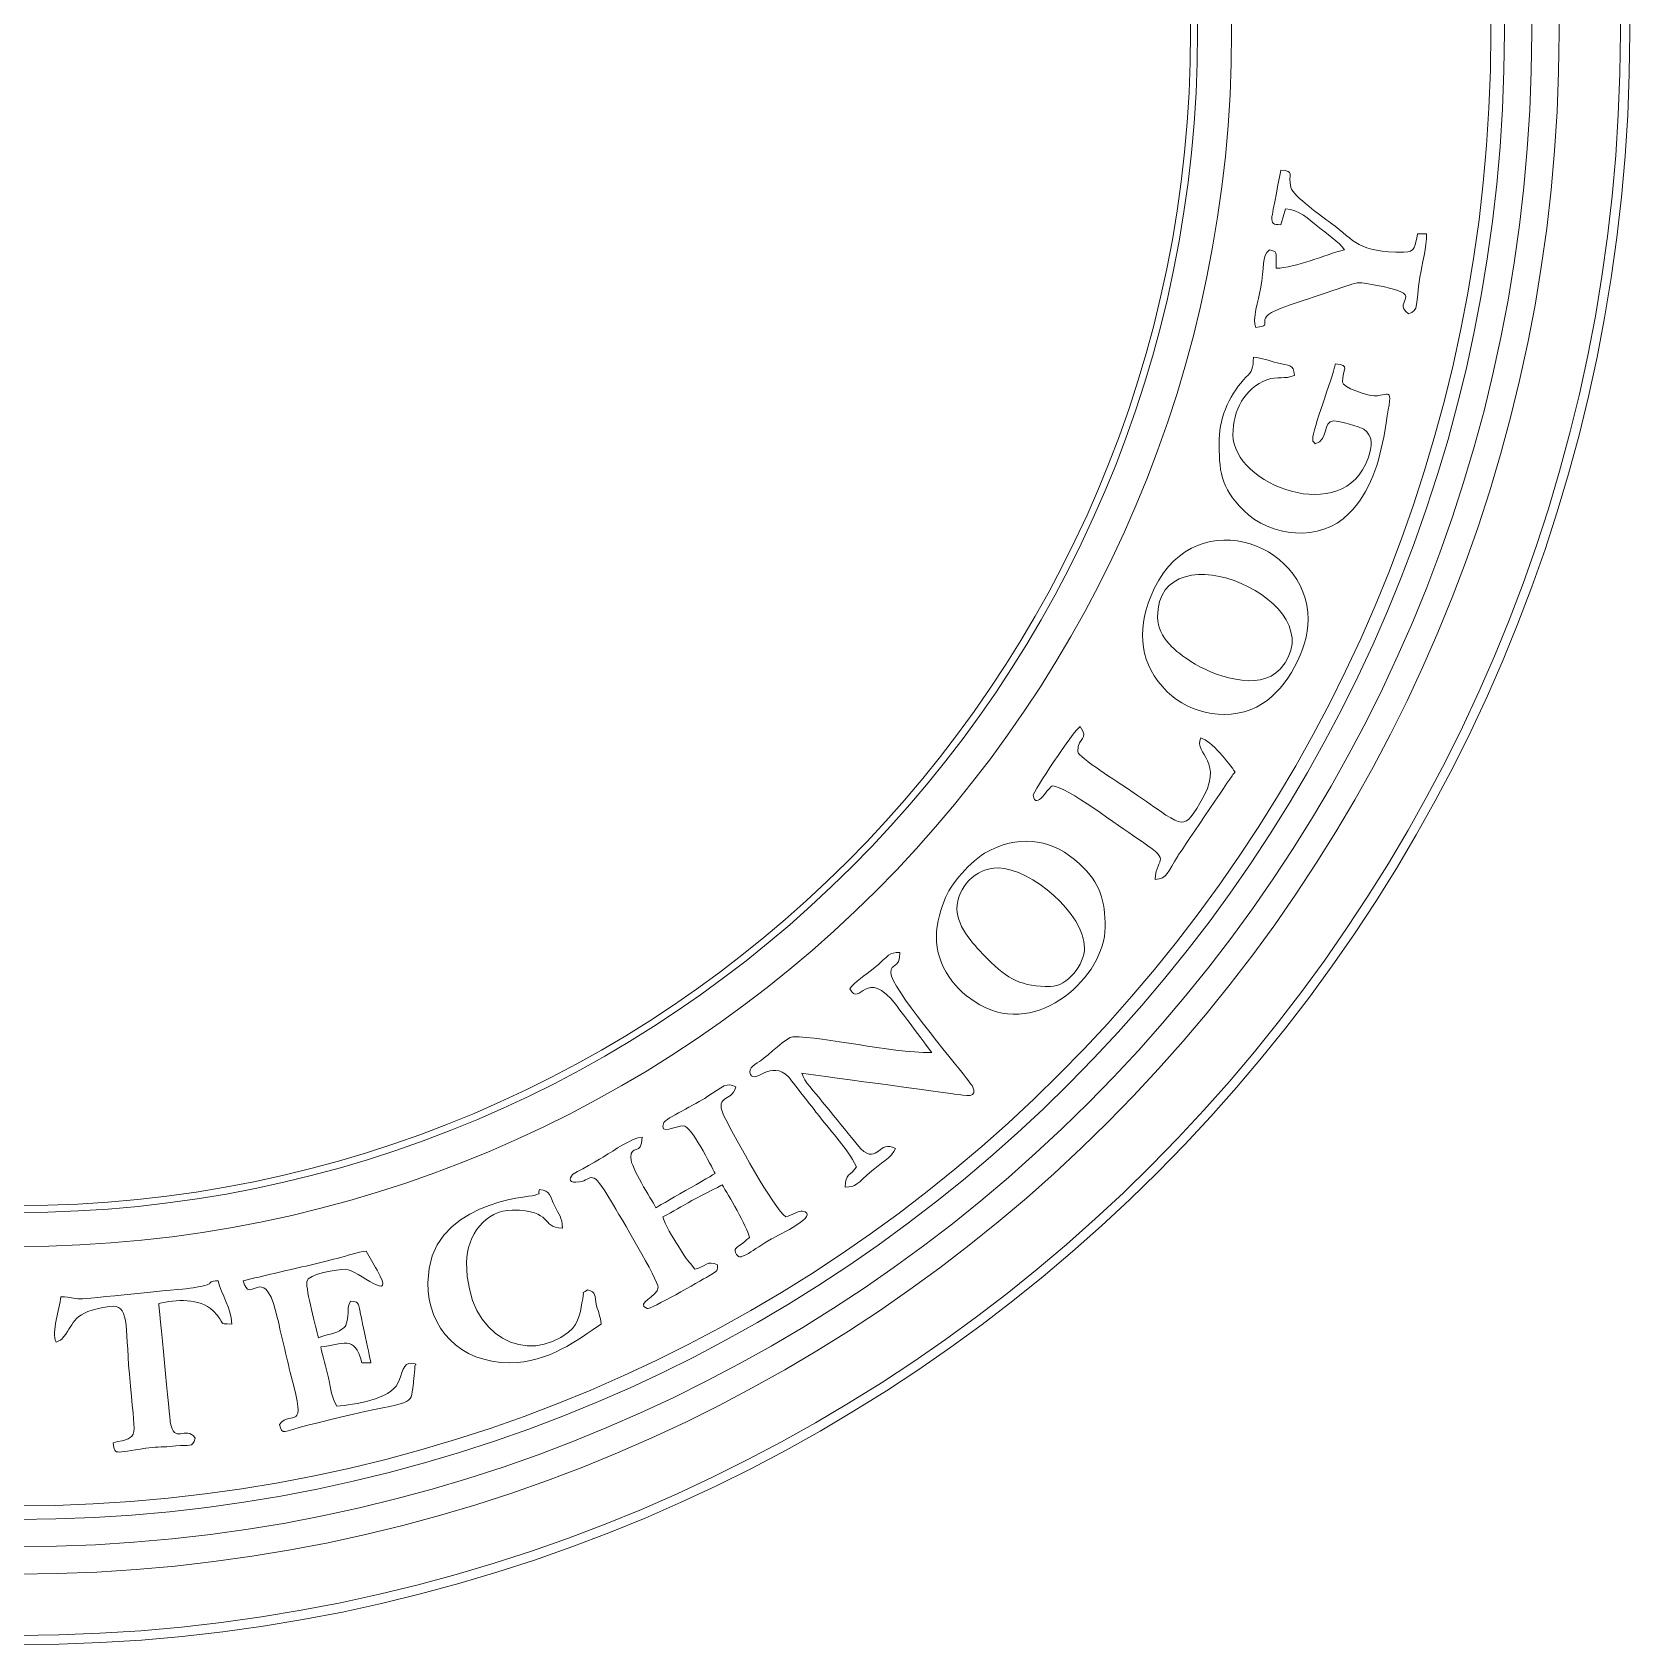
# Model space of a CAD drawing. Header units: inches. Extents: x 6 to 146, y 0 to 34.
# Drawn here: x 72.89 to 88.88, y 1.41 to 17.55 of the extents above; entities that cross this region are included whole.
import ezdxf

# ---------------------------------------------------------------- set-up
doc = ezdxf.new("R2010")
doc.units = ezdxf.units.IN
doc.header["$MEASUREMENT"] = 0
doc.layers.add('cut', color=6, linetype='Continuous', lineweight=0)
doc.layers.add('etch', color=1, linetype='Continuous', lineweight=0)

msp = doc.modelspace()

# ---------------------------------------------------------------- linework, layer by layer
at = {"layer": 'cut'}
for radius in [16.144, 11.747]:
    msp.add_circle((72.741, 17.55), radius, dxfattribs=at)
at = {"layer": 'etch'}
for radius in [16.05, 15.436, 15.162, 14.889, 14.753, 12.157, 11.816]:
    msp.add_circle((72.741, 17.55), radius, dxfattribs=at)
at = {"layer": 'etch', "lineweight": 9}
for points, knots in [([(85.39, 16.17), (85.39, 16.17), (85.39, 16.17), (85.302, 15.706), (85.302, 15.706)], [0.85714286, 0.85714286, 0.85714286, 0.85714286, 0.85714287, 0.9047619, 0.9047619, 0.9047619, 0.9047619]), ([(85.491, 15.997), (85.491, 15.997), (85.457, 16.128), (85.538, 16.158), (85.39, 16.17)], [0.80952381, 0.80952381, 0.80952381, 0.80952381, 0.80952382, 0.85714286, 0.85714286, 0.85714286, 0.85714286]), ([(85.889, 15.642), (85.889, 15.642), (85.812, 15.699), (85.515, 15.908), (85.491, 15.997)], [0.76190476, 0.76190476, 0.76190476, 0.76190476, 0.76190477, 0.80952381, 0.80952381, 0.80952381, 0.80952381]), ([(85.302, 15.706), (85.302, 15.706), (85.3, 15.626), (85.314, 15.628), (85.39, 15.622)], [0.9047619, 0.9047619, 0.9047619, 0.9047619, 0.90476191, 1, 1, 1, 1]), ([(85.439, 15.781), (85.439, 15.781), (85.57, 15.779), (85.675, 15.675), (85.761, 15.604)], [0.04761905, 0.04761905, 0.04761905, 0.04761905, 0.04761906, 0.0952381, 0.0952381, 0.0952381, 0.0952381]), ([(85.761, 15.604), (85.761, 15.604), (85.842, 15.538), (85.978, 15.447), (86.029, 15.371)], [0.0952381, 0.0952381, 0.0952381, 0.0952381, 0.09523811, 0.14285714, 0.14285714, 0.14285714, 0.14285714]), ([(86.76, 15.531), (86.76, 15.531), (86.732, 15.411), (86.742, 15.348), (86.623, 15.348), (86.623, 15.348), (86.159, 15.348), (86.141, 15.454), (85.889, 15.642)], [0.66666667, 0.66666667, 0.66666667, 0.66666667, 0.66666668, 0.71428571, 0.71428571, 0.71428571, 0.71428572, 0.76190476, 0.76190476, 0.76190476, 0.76190476]), ([(86.851, 15.531), (86.851, 15.531), (86.851, 15.531), (86.76, 15.531), (86.76, 15.531)], [0.61904762, 0.61904762, 0.61904762, 0.61904762, 0.61904763, 0.66666667, 0.66666667, 0.66666667, 0.66666667]), ([(86.783, 15.097), (86.783, 15.097), (86.804, 15.221), (86.851, 15.408), (86.851, 15.531)], [0.57142857, 0.57142857, 0.57142857, 0.57142857, 0.57142858, 0.61904762, 0.61904762, 0.61904762, 0.61904762]), ([(85.276, 15.371), (85.276, 15.371), (85.197, 15.313), (85.23, 15.199), (85.187, 14.98)], [0.23809524, 0.23809524, 0.23809524, 0.23809524, 0.23809525, 0.28571429, 0.28571429, 0.28571429, 0.28571429]), ([(85.344, 15.188), (85.344, 15.188), (85.344, 15.37), (85.356, 15.349), (85.276, 15.371)], [0.19047619, 0.19047619, 0.19047619, 0.19047619, 0.1904762, 0.23809524, 0.23809524, 0.23809524, 0.23809524]), ([(86.029, 15.371), (86.029, 15.371), (85.831, 15.325), (85.539, 15.188), (85.344, 15.188)], [0.14285714, 0.14285714, 0.14285714, 0.14285714, 0.14285715, 0.19047619, 0.19047619, 0.19047619, 0.19047619]), ([(85.467, 14.814), (85.467, 14.814), (85.467, 14.814), (86.101, 15.027), (86.101, 15.027)], [0.38095238, 0.38095238, 0.38095238, 0.38095238, 0.38095239, 0.42857143, 0.42857143, 0.42857143, 0.42857143]), ([(86.101, 15.027), (86.101, 15.027), (86.185, 15.054), (86.214, 15.042), (86.32, 15.022)], [0.42857143, 0.42857143, 0.42857143, 0.42857143, 0.42857144, 0.47619048, 0.47619048, 0.47619048, 0.47619048]), ([(86.32, 15.022), (86.32, 15.022), (86.898, 14.918), (86.481, 14.869), (86.669, 14.732)], [0.47619048, 0.47619048, 0.47619048, 0.47619048, 0.47619049, 0.52380952, 0.52380952, 0.52380952, 0.52380952]), ([(86.669, 14.732), (86.669, 14.732), (86.779, 14.761), (86.737, 14.825), (86.783, 15.097)], [0.52380952, 0.52380952, 0.52380952, 0.52380952, 0.52380953, 0.57142857, 0.57142857, 0.57142857, 0.57142857]), ([(85.187, 14.98), (85.187, 14.98), (85.166, 14.874), (85.103, 14.669), (85.139, 14.595)], [0.28571429, 0.28571429, 0.28571429, 0.28571429, 0.2857143, 0.33333333, 0.33333333, 0.33333333, 0.33333333]), ([(85.139, 14.595), (85.139, 14.595), (85.37, 14.614), (85.04, 14.675), (85.467, 14.814)], [0.33333333, 0.33333333, 0.33333333, 0.33333333, 0.33333334, 0.38095238, 0.38095238, 0.38095238, 0.38095238]), ([(85.116, 14.298), (85.116, 14.298), (85.116, 14.181), (85.103, 14.158), (85.042, 14.097)], [0.84210526, 0.84210526, 0.84210526, 0.84210526, 0.84210527, 0.89473684, 0.89473684, 0.89473684, 0.89473684]), ([(85.355, 14.239), (85.355, 14.239), (85.27, 14.262), (85.205, 14.29), (85.116, 14.298)], [0.78947368, 0.78947368, 0.78947368, 0.78947368, 0.78947369, 0.84210526, 0.84210526, 0.84210526, 0.84210526]), ([(85.527, 14.115), (85.527, 14.115), (85.517, 14.233), (85.476, 14.207), (85.355, 14.239)], [0.73684211, 0.73684211, 0.73684211, 0.73684211, 0.73684212, 0.78947368, 0.78947368, 0.78947368, 0.78947368]), ([(85.938, 14.229), (85.938, 14.229), (85.901, 14.071), (85.71, 13.574), (85.71, 13.476)], [0.31578947, 0.31578947, 0.31578947, 0.31578947, 0.31578948, 0.36842105, 0.36842105, 0.36842105, 0.36842105]), ([(86.007, 14.047), (86.007, 14.047), (86.007, 14.178), (86.094, 14.216), (85.938, 14.229)], [0.26315789, 0.26315789, 0.26315789, 0.26315789, 0.2631579, 0.31578947, 0.31578947, 0.31578947, 0.31578947]), ([(85.042, 14.097), (85.042, 14.097), (84.899, 13.952), (84.774, 13.707), (84.774, 13.476)], [0.8947368, 0.8947368, 0.8947368, 0.8947368, 0.8947369, 1, 1, 1, 1]), ([(86.265, 13.286), (86.265, 13.286), (86.024, 12.59), (84.911, 13.019), (84.911, 13.521), (84.911, 13.521), (84.911, 13.766), (85.028, 13.983), (85.252, 14.071)], [0.5789474, 0.5789474, 0.5789474, 0.5789474, 0.5789474, 0.6315789, 0.6315789, 0.6315789, 0.631579, 0.6842105, 0.6842105, 0.6842105, 0.6842105]), ([(85.252, 14.071), (85.252, 14.071), (85.355, 14.111), (85.433, 14.07), (85.527, 14.115)], [0.68421053, 0.68421053, 0.68421053, 0.68421053, 0.68421054, 0.73684211, 0.73684211, 0.73684211, 0.73684211]), ([(86.326, 13.91), (86.326, 13.91), (86.258, 13.91), (86.007, 13.996), (86.007, 14.047)], [0.21052632, 0.21052632, 0.21052632, 0.21052632, 0.21052633, 0.26315789, 0.26315789, 0.26315789, 0.26315789]), ([(86.431, 13.554), (86.431, 13.554), (86.512, 14.048), (86.507, 13.91), (86.326, 13.91)], [0.15789474, 0.15789474, 0.15789474, 0.15789474, 0.15789475, 0.21052632, 0.21052632, 0.21052632, 0.21052632]), ([(85.733, 13.43), (85.733, 13.43), (85.875, 13.468), (85.812, 13.658), (85.915, 13.658)], [0.42105263, 0.42105263, 0.42105263, 0.42105263, 0.42105264, 0.47368421, 0.47368421, 0.47368421, 0.47368421]), ([(85.915, 13.658), (85.915, 13.658), (85.982, 13.658), (86.178, 13.603), (86.221, 13.575)], [0.47368421, 0.47368421, 0.47368421, 0.47368421, 0.47368422, 0.52631579, 0.52631579, 0.52631579, 0.52631579]), ([(86.221, 13.575), (86.221, 13.575), (86.315, 13.513), (86.307, 13.407), (86.265, 13.286)], [0.52631579, 0.52631579, 0.52631579, 0.52631579, 0.5263158, 0.57894737, 0.57894737, 0.57894737, 0.57894737]), ([(85.71, 13.476), (85.71, 13.476), (85.71, 13.434), (85.708, 13.473), (85.733, 13.43)], [0.36842105, 0.36842105, 0.36842105, 0.36842105, 0.36842106, 0.42105263, 0.42105263, 0.42105263, 0.42105263]), ([(86.07, 12.727), (86.07, 12.727), (86.283, 12.941), (86.38, 13.245), (86.431, 13.554)], [0.10526316, 0.10526316, 0.10526316, 0.10526316, 0.10526317, 0.15789474, 0.15789474, 0.15789474, 0.15789474]), ([(85.019, 12.762), (85.019, 12.762), (85.284, 12.497), (85.785, 12.44), (86.07, 12.727)], [0.05263158, 0.05263158, 0.05263158, 0.05263158, 0.05263159, 0.10526316, 0.10526316, 0.10526316, 0.10526316]), ([(84.088, 11.901), (84.088, 11.901), (83.947, 11.544), (83.978, 11.218), (84.254, 10.947)], [0.2, 0.2, 0.2, 0.2, 0.2, 0.4, 0.4, 0.4, 0.4]), ([(84.49, 11.251), (84.49, 11.251), (84.351, 11.342), (84.157, 11.483), (84.157, 11.695)], [0.5, 0.5, 0.5, 0.5, 0.5, 1, 1, 1, 1]), ([(85.207, 10.828), (85.207, 10.828), (85.457, 10.986), (85.664, 11.368), (85.664, 11.672)], [0.6, 0.6, 0.6, 0.6, 0.6, 1, 1, 1, 1]), ([(85.384, 11.175), (85.384, 11.175), (85.17, 10.937), (84.7, 11.113), (84.49, 11.251)], [0.25, 0.25, 0.25, 0.25, 0.25, 0.5, 0.5, 0.5, 0.5]), ([(84.254, 10.947), (84.254, 10.947), (84.479, 10.725), (84.894, 10.63), (85.207, 10.828)], [0.4, 0.4, 0.4, 0.4, 0.4, 0.6, 0.6, 0.6, 0.6]), ([(83.381, 10.599), (83.381, 10.599), (83.314, 10.555), (82.907, 9.939), (82.911, 9.911)], [0.76923077, 0.76923077, 0.76923077, 0.76923077, 0.76923078, 0.84615385, 0.84615385, 0.84615385, 0.84615385]), ([(83.856, 9.978), (83.856, 9.978), (83.784, 10.025), (83.358, 10.295), (83.358, 10.348), (83.358, 10.348), (83.358, 10.51), (83.478, 10.454), (83.381, 10.599)], [0.6153846, 0.6153846, 0.6153846, 0.6153846, 0.6153846, 0.6923077, 0.6923077, 0.6923077, 0.6923077, 0.7692308, 0.7692308, 0.7692308, 0.7692308]), ([(84.591, 10.485), (84.591, 10.485), (84.509, 10.314), (84.849, 10.265), (84.581, 9.832)], [0.46153846, 0.46153846, 0.46153846, 0.46153846, 0.46153847, 0.53846154, 0.53846154, 0.53846154, 0.53846154]), ([(84.933, 10.142), (84.933, 10.142), (84.874, 10.231), (84.695, 10.457), (84.591, 10.485)], [0.38461538, 0.38461538, 0.38461538, 0.38461538, 0.38461539, 0.46153846, 0.46153846, 0.46153846, 0.46153846]), ([(84.358, 9.302), (84.358, 9.302), (84.358, 9.302), (84.902, 10.105), (84.902, 10.105)], [0.23076923, 0.23076923, 0.23076923, 0.23076923, 0.23076924, 0.30769231, 0.30769231, 0.30769231, 0.30769231]), ([(84.902, 10.105), (84.902, 10.105), (84.934, 10.146), (84.914, 10.12), (84.933, 10.142)], [0.30769231, 0.30769231, 0.30769231, 0.30769231, 0.30769232, 0.38461538, 0.38461538, 0.38461538, 0.38461538]), ([(82.911, 9.911), (82.911, 9.911), (82.939, 9.748), (83.067, 10.005), (83.107, 10.005)], [0.8461538, 0.8461538, 0.8461538, 0.8461538, 0.8461539, 1, 1, 1, 1]), ([(84.581, 9.832), (84.581, 9.832), (84.394, 9.528), (84.43, 9.595), (83.856, 9.978)], [0.53846154, 0.53846154, 0.53846154, 0.53846154, 0.53846155, 0.61538462, 0.61538462, 0.61538462, 0.61538462]), ([(82.49, 9.366), (82.49, 9.366), (82.319, 9.286), (82.111, 9.062), (82.033, 8.887)], [0.5714286, 0.5714286, 0.5714286, 0.5714286, 0.5714286, 0.7142857, 0.7142857, 0.7142857, 0.7142857]), ([(83.375, 9.224), (83.375, 9.224), (83.112, 9.466), (82.815, 9.518), (82.49, 9.366)], [0.4285714, 0.4285714, 0.4285714, 0.4285714, 0.4285714, 0.5714286, 0.5714286, 0.5714286, 0.5714286]), ([(83.938, 9.489), (83.938, 9.489), (84.33, 9.228), (84.14, 9.312), (84.134, 9.069)], [0.07692308, 0.07692308, 0.07692308, 0.07692308, 0.07692309, 0.15384615, 0.15384615, 0.15384615, 0.15384615]), ([(83.632, 8.59), (83.632, 8.59), (83.632, 8.853), (83.588, 9.029), (83.375, 9.224)], [0.2857143, 0.2857143, 0.2857143, 0.2857143, 0.2857143, 0.4285714, 0.4285714, 0.4285714, 0.4285714]), ([(84.134, 9.069), (84.134, 9.069), (84.252, 9.072), (84.261, 9.146), (84.358, 9.302)], [0.15384615, 0.15384615, 0.15384615, 0.15384615, 0.15384616, 0.23076923, 0.23076923, 0.23076923, 0.23076923]), ([(82.559, 9.183), (82.559, 9.183), (82.892, 9.183), (83.426, 8.716), (83.426, 8.384)], [0.1666667, 0.1666667, 0.1666667, 0.1666667, 0.1666667, 0.3333333, 0.3333333, 0.3333333, 0.3333333]), ([(82.033, 8.887), (82.033, 8.887), (81.995, 8.8), (81.942, 8.621), (81.942, 8.498)], [0.7142857, 0.7142857, 0.7142857, 0.7142857, 0.7142857, 1, 1, 1, 1]), ([(82.45, 8.276), (82.45, 8.276), (82.335, 8.392), (82.148, 8.587), (82.148, 8.772)], [0.6666667, 0.6666667, 0.6666667, 0.6666667, 0.6666667, 1, 1, 1, 1]), ([(82.376, 7.814), (82.376, 7.814), (82.965, 7.477), (83.632, 8.105), (83.632, 8.59)], [0.1428571, 0.1428571, 0.1428571, 0.1428571, 0.1428572, 0.2857143, 0.2857143, 0.2857143, 0.2857143]), ([(81.577, 8.338), (81.577, 8.338), (81.456, 8.336), (81.482, 8.316), (81.308, 8.173)], [0.86363636, 0.86363636, 0.86363636, 0.86363636, 0.86363637, 0.90909091, 0.90909091, 0.90909091, 0.90909091]), ([(82.239, 7.083), (82.239, 7.083), (82.109, 7.252), (81.485, 7.992), (81.485, 8.133), (81.485, 8.133), (81.485, 8.24), (81.573, 8.159), (81.577, 8.338)], [0.77272727, 0.77272727, 0.77272727, 0.77272727, 0.77272728, 0.81818182, 0.81818182, 0.81818182, 0.81818183, 0.86363636, 0.86363636, 0.86363636, 0.86363636]), ([(83.426, 8.384), (83.426, 8.384), (83.426, 8.215), (83.251, 7.996), (83.084, 7.996), (83.084, 7.996), (82.797, 7.996), (82.662, 8.062), (82.45, 8.276)], [0.3333333, 0.3333333, 0.3333333, 0.3333333, 0.3333333, 0.5, 0.5, 0.5, 0.5, 0.6666667, 0.6666667, 0.6666667, 0.6666667]), ([(81.308, 8.173), (81.308, 8.173), (81.241, 8.119), (81.115, 8.033), (81.074, 7.973)], [0.90909091, 0.90909091, 0.90909091, 0.90909091, 0.90909092, 1, 1, 1, 1]), ([(81.545, 7.804), (81.545, 7.804), (81.545, 7.804), (81.896, 7.334), (81.896, 7.334)], [0.04545455, 0.04545455, 0.04545455, 0.04545455, 0.04545456, 0.09090909, 0.09090909, 0.09090909, 0.09090909]), ([(80.503, 7.494), (80.503, 7.494), (80.452, 7.494), (80.25, 7.301), (80.19, 7.259)], [0.13636364, 0.13636364, 0.13636364, 0.13636364, 0.13636365, 0.18181818, 0.18181818, 0.18181818, 0.18181818]), ([(81.896, 7.334), (81.896, 7.334), (81.449, 7.334), (80.837, 7.494), (80.503, 7.494)], [0.09090909, 0.09090909, 0.09090909, 0.09090909, 0.0909091, 0.13636364, 0.13636364, 0.13636364, 0.13636364]), ([(80.08, 7.116), (80.08, 7.116), (80.129, 7.017), (80.286, 7.272), (80.464, 7.089)], [0.22727273, 0.22727273, 0.22727273, 0.22727273, 0.22727274, 0.27272727, 0.27272727, 0.27272727, 0.27272727]), ([(80.19, 7.259), (80.19, 7.259), (80.141, 7.224), (80.046, 7.184), (80.08, 7.116)], [0.18181818, 0.18181818, 0.18181818, 0.18181818, 0.18181819, 0.22727273, 0.22727273, 0.22727273, 0.22727273]), ([(80.784, 6.861), (80.784, 6.861), (80.728, 6.937), (80.617, 7.044), (80.595, 7.128)], [0.59090909, 0.59090909, 0.59090909, 0.59090909, 0.5909091, 0.63636364, 0.63636364, 0.63636364, 0.63636364]), ([(80.595, 7.128), (80.595, 7.128), (80.595, 7.128), (82.124, 6.92), (82.124, 6.92)], [0.63636364, 0.63636364, 0.63636364, 0.63636364, 0.63636365, 0.68181818, 0.68181818, 0.68181818, 0.68181818]), ([(79.933, 6.991), (79.933, 6.991), (79.845, 7.041), (79.809, 6.999), (79.645, 6.891)], [0.86206897, 0.86206897, 0.86206897, 0.86206897, 0.86206898, 0.89655172, 0.89655172, 0.89655172, 0.89655172]), ([(79.833, 6.664), (79.833, 6.664), (79.698, 6.928), (79.888, 6.824), (79.933, 6.991)], [0.82758621, 0.82758621, 0.82758621, 0.82758621, 0.82758622, 0.86206897, 0.86206897, 0.86206897, 0.86206897]), ([(80.464, 7.089), (80.464, 7.089), (80.464, 7.089), (80.764, 6.704), (80.764, 6.704)], [0.27272727, 0.27272727, 0.27272727, 0.27272727, 0.27272728, 0.31818182, 0.31818182, 0.31818182, 0.31818182]), ([(82.124, 6.92), (82.124, 6.92), (82.233, 6.906), (82.37, 6.87), (82.299, 7.004)], [0.68181818, 0.68181818, 0.68181818, 0.68181818, 0.68181819, 0.72727273, 0.72727273, 0.72727273, 0.72727273]), ([(82.299, 7.004), (82.299, 7.004), (82.291, 7.018), (82.251, 7.068), (82.239, 7.083)], [0.72727273, 0.72727273, 0.72727273, 0.72727273, 0.72727274, 0.77272727, 0.77272727, 0.77272727, 0.77272727]), ([(79.645, 6.891), (79.645, 6.891), (79.537, 6.819), (79.228, 6.672), (79.212, 6.634)], [0.89655172, 0.89655172, 0.89655172, 0.89655172, 0.89655173, 0.93103448, 0.93103448, 0.93103448, 0.93103448]), ([(81.185, 6.37), (81.185, 6.37), (81.185, 6.37), (80.784, 6.861), (80.784, 6.861)], [0.54545455, 0.54545455, 0.54545455, 0.54545455, 0.54545456, 0.59090909, 0.59090909, 0.59090909, 0.59090909]), ([(79.212, 6.634), (79.212, 6.634), (79.157, 6.5), (79.339, 6.603), (79.407, 6.603)], [0.93103448, 0.93103448, 0.93103448, 0.93103448, 0.93103449, 1, 1, 1, 1]), ([(80.435, 5.69), (80.435, 5.69), (80.319, 5.768), (79.917, 6.497), (79.833, 6.664)], [0.79310345, 0.79310345, 0.79310345, 0.79310345, 0.79310346, 0.82758621, 0.82758621, 0.82758621, 0.82758621]), ([(80.764, 6.704), (80.764, 6.704), (80.911, 6.516), (81.038, 6.391), (81.143, 6.192)], [0.31818182, 0.31818182, 0.31818182, 0.31818182, 0.31818183, 0.36363636, 0.36363636, 0.36363636, 0.36363636]), ([(78.996, 6.489), (78.996, 6.489), (78.89, 6.48), (78.711, 6.353), (78.618, 6.296)], [0.13793103, 0.13793103, 0.13793103, 0.13793103, 0.13793104, 0.17241379, 0.17241379, 0.17241379, 0.17241379]), ([(78.882, 6.283), (78.882, 6.283), (78.882, 6.422), (78.992, 6.29), (78.996, 6.489)], [0.10344828, 0.10344828, 0.10344828, 0.10344828, 0.10344829, 0.13793103, 0.13793103, 0.13793103, 0.13793103]), ([(81.531, 6.375), (81.531, 6.375), (81.362, 6.47), (81.366, 6.21), (81.185, 6.37)], [0.5, 0.5, 0.5, 0.5, 0.50000001, 0.54545455, 0.54545455, 0.54545455, 0.54545455]), ([(78.618, 6.296), (78.618, 6.296), (78.618, 6.296), (78.3, 6.115), (78.3, 6.115)], [0.17241379, 0.17241379, 0.17241379, 0.17241379, 0.1724138, 0.20689655, 0.20689655, 0.20689655, 0.20689655]), ([(81.297, 6.152), (81.297, 6.152), (81.362, 6.211), (81.508, 6.29), (81.531, 6.375)], [0.45454545, 0.45454545, 0.45454545, 0.45454545, 0.45454546, 0.5, 0.5, 0.5, 0.5]), ([(78.367, 6.04), (78.367, 6.04), (78.501, 6.06), (78.48, 6.198), (78.69, 5.84)], [0.24137931, 0.24137931, 0.24137931, 0.24137931, 0.24137932, 0.27586207, 0.27586207, 0.27586207, 0.27586207]), ([(79.133, 5.781), (79.133, 5.781), (79.083, 5.877), (78.882, 6.18), (78.882, 6.283)], [0.06896552, 0.06896552, 0.06896552, 0.06896552, 0.06896553, 0.10344828, 0.10344828, 0.10344828, 0.10344828]), ([(81.143, 6.192), (81.143, 6.192), (81.077, 6.094), (81.032, 6.129), (81.029, 5.987)], [0.36363636, 0.36363636, 0.36363636, 0.36363636, 0.36363637, 0.40909091, 0.40909091, 0.40909091, 0.40909091]), ([(81.029, 5.987), (81.029, 5.987), (81.137, 5.989), (81.145, 6.017), (81.297, 6.152)], [0.40909091, 0.40909091, 0.40909091, 0.40909091, 0.40909092, 0.45454545, 0.45454545, 0.45454545, 0.45454545]), ([(78.3, 6.115), (78.3, 6.115), (78.259, 6.068), (78.264, 6.025), (78.367, 6.04)], [0.20689655, 0.20689655, 0.20689655, 0.20689655, 0.20689656, 0.24137931, 0.24137931, 0.24137931, 0.24137931]), ([(79.727, 6.124), (79.727, 6.124), (79.727, 6.124), (79.133, 5.781), (79.133, 5.781)], [0.03448276, 0.03448276, 0.03448276, 0.03448276, 0.03448277, 0.06896552, 0.06896552, 0.06896552, 0.06896552]), ([(79.494, 5.854), (79.494, 5.854), (79.494, 5.854), (79.796, 6.01), (79.796, 6.01)], [0.55172414, 0.55172414, 0.55172414, 0.55172414, 0.55172415, 0.5862069, 0.5862069, 0.5862069, 0.5862069]), ([(79.796, 6.01), (79.796, 6.01), (79.86, 5.913), (80.043, 5.6), (80.07, 5.484)], [0.5862069, 0.5862069, 0.5862069, 0.5862069, 0.58620691, 0.62068966, 0.62068966, 0.62068966, 0.62068966]), ([(77.914, 5.905), (77.914, 5.905), (77.875, 5.889), (76.85, 5.844), (76.85, 5.028)], [0.8571429, 0.8571429, 0.8571429, 0.8571429, 0.8571429, 1, 1, 1, 1]), ([(77.969, 5.964), (77.969, 5.964), (77.942, 5.891), (78.006, 5.943), (77.914, 5.905)], [0.78571429, 0.78571429, 0.78571429, 0.78571429, 0.7857143, 0.85714286, 0.85714286, 0.85714286, 0.85714286]), ([(78.121, 5.797), (78.121, 5.797), (78.072, 5.895), (78.08, 5.955), (77.969, 5.964)], [0.71428571, 0.71428571, 0.71428571, 0.71428571, 0.71428572, 0.78571429, 0.78571429, 0.78571429, 0.78571429]), ([(78.69, 5.84), (78.69, 5.84), (78.772, 5.7), (79.156, 5.054), (79.156, 4.982)], [0.27586207, 0.27586207, 0.27586207, 0.27586207, 0.27586208, 0.31034483, 0.31034483, 0.31034483, 0.31034483]), ([(79.202, 5.69), (79.202, 5.69), (79.31, 5.747), (79.389, 5.791), (79.494, 5.854)], [0.51724138, 0.51724138, 0.51724138, 0.51724138, 0.51724139, 0.55172414, 0.55172414, 0.55172414, 0.55172414]), ([(78.257, 4.534), (78.257, 4.534), (77.86, 4.216), (77.238, 4.46), (77.238, 5.233), (77.238, 5.233), (77.238, 5.505), (77.431, 5.758), (77.695, 5.758), (77.695, 5.758), (78.112, 5.758), (77.974, 5.581), (78.197, 5.576)], [0.4285714, 0.4285714, 0.4285714, 0.4285714, 0.4285714, 0.5, 0.5, 0.5, 0.5, 0.5714286, 0.5714286, 0.5714286, 0.5714286, 0.6428571, 0.6428571, 0.6428571, 0.6428571]), ([(78.197, 5.576), (78.197, 5.576), (78.195, 5.685), (78.161, 5.717), (78.121, 5.797)], [0.64285714, 0.64285714, 0.64285714, 0.64285714, 0.64285715, 0.71428571, 0.71428571, 0.71428571, 0.71428571]), ([(79.352, 5.406), (79.352, 5.406), (79.309, 5.477), (79.219, 5.618), (79.202, 5.69)], [0.48275862, 0.48275862, 0.48275862, 0.48275862, 0.48275863, 0.51724138, 0.51724138, 0.51724138, 0.51724138]), ([(80.291, 5.469), (80.291, 5.469), (80.36, 5.507), (80.795, 5.713), (80.598, 5.747)], [0.72413793, 0.72413793, 0.72413793, 0.72413793, 0.72413794, 0.75862069, 0.75862069, 0.75862069, 0.75862069]), ([(80.598, 5.747), (80.598, 5.747), (80.565, 5.753), (80.499, 5.705), (80.435, 5.69)], [0.75862069, 0.75862069, 0.75862069, 0.75862069, 0.7586207, 0.79310345, 0.79310345, 0.79310345, 0.79310345]), ([(76.233, 5.347), (76.233, 5.347), (76.151, 5.341), (76.034, 5.297), (75.941, 5.274)], [0.85714286, 0.85714286, 0.85714286, 0.85714286, 0.85714287, 0.89285714, 0.89285714, 0.89285714, 0.89285714]), ([(76.341, 5.157), (76.341, 5.157), (76.3, 5.227), (76.268, 5.283), (76.233, 5.347)], [0.82142857, 0.82142857, 0.82142857, 0.82142857, 0.82142858, 0.85714286, 0.85714286, 0.85714286, 0.85714286]), ([(79.522, 5.165), (79.522, 5.165), (79.455, 5.264), (79.463, 5.221), (79.352, 5.406)], [0.44827586, 0.44827586, 0.44827586, 0.44827586, 0.44827587, 0.48275862, 0.48275862, 0.48275862, 0.48275862]), ([(80.021, 5.441), (80.021, 5.441), (79.928, 5.368), (79.911, 5.376), (79.941, 5.314)], [0.65517241, 0.65517241, 0.65517241, 0.65517241, 0.65517242, 0.68965517, 0.68965517, 0.68965517, 0.68965517]), ([(79.941, 5.314), (79.941, 5.314), (79.979, 5.237), (80.106, 5.366), (80.291, 5.469)], [0.68965517, 0.68965517, 0.68965517, 0.68965517, 0.68965518, 0.72413793, 0.72413793, 0.72413793, 0.72413793]), ([(80.07, 5.484), (80.07, 5.484), (80.07, 5.484), (80.021, 5.441), (80.021, 5.441)], [0.62068966, 0.62068966, 0.62068966, 0.62068966, 0.62068967, 0.65517241, 0.65517241, 0.65517241, 0.65517241]), ([(75.63, 5.197), (75.63, 5.197), (75.412, 5.15), (75.21, 5.099), (75, 5.051)], [0.92857143, 0.92857143, 0.92857143, 0.92857143, 0.92857144, 1, 1, 1, 1]), ([(75.941, 5.274), (75.941, 5.274), (75.846, 5.25), (75.742, 5.222), (75.63, 5.197)], [0.89285714, 0.89285714, 0.89285714, 0.89285714, 0.89285715, 0.92857143, 0.92857143, 0.92857143, 0.92857143]), ([(79.75, 5.21), (79.75, 5.21), (79.647, 5.26), (79.637, 5.192), (79.522, 5.165)], [0.4137931, 0.4137931, 0.4137931, 0.4137931, 0.41379311, 0.44827586, 0.44827586, 0.44827586, 0.44827586]), ([(79.659, 5.096), (79.659, 5.096), (79.771, 5.158), (79.743, 5.151), (79.75, 5.21)], [0.37931034, 0.37931034, 0.37931034, 0.37931034, 0.37931035, 0.4137931, 0.4137931, 0.4137931, 0.4137931]), ([(74.749, 5.051), (74.749, 5.051), (74.583, 5.037), (74.802, 5.021), (74.44, 4.972)], [0.82352941, 0.82352941, 0.82352941, 0.82352941, 0.82352942, 0.88235294, 0.88235294, 0.88235294, 0.88235294]), ([(74.886, 4.617), (74.886, 4.617), (74.882, 4.784), (74.782, 4.909), (74.749, 5.051)], [0.76470588, 0.76470588, 0.76470588, 0.76470588, 0.76470589, 0.82352941, 0.82352941, 0.82352941, 0.82352941]), ([(75.754, 4.48), (75.754, 4.48), (75.732, 4.573), (75.63, 4.958), (75.637, 5.039)], [0.71428571, 0.71428571, 0.71428571, 0.71428571, 0.71428572, 0.75, 0.75, 0.75, 0.75]), ([(75.637, 5.039), (75.637, 5.039), (75.645, 5.123), (75.95, 5.165), (76.028, 5.165), (76.028, 5.165), (76.136, 5.165), (76.554, 4.793), (76.341, 5.157)], [0.75, 0.75, 0.75, 0.75, 0.75000001, 0.78571429, 0.78571429, 0.78571429, 0.7857143, 0.82142857, 0.82142857, 0.82142857, 0.82142857]), ([(79.045, 4.771), (79.045, 4.771), (79.076, 4.758), (79.574, 5.049), (79.659, 5.096)], [0.34482759, 0.34482759, 0.34482759, 0.34482759, 0.3448276, 0.37931034, 0.37931034, 0.37931034, 0.37931034]), ([(73.174, 4.891), (73.174, 4.891), (73.163, 4.76), (73.076, 4.543), (73.128, 4.434)], [0.05882353, 0.05882353, 0.05882353, 0.05882353, 0.05882354, 0.11764706, 0.11764706, 0.11764706, 0.11764706]), ([(74.44, 4.972), (74.44, 4.972), (74.44, 4.972), (73.379, 4.868), (73.379, 4.868)], [0.8823529, 0.8823529, 0.8823529, 0.8823529, 0.882353, 1, 1, 1, 1]), ([(74.155, 4.822), (74.155, 4.822), (74.326, 4.862), (74.565, 4.88), (74.699, 4.749)], [0.64705882, 0.64705882, 0.64705882, 0.64705882, 0.64705883, 0.70588235, 0.70588235, 0.70588235, 0.70588235]), ([(76.074, 4.845), (76.074, 4.845), (76.033, 4.761), (76.065, 4.767), (76.045, 4.668)], [0.60714286, 0.60714286, 0.60714286, 0.60714286, 0.60714287, 0.64285714, 0.64285714, 0.64285714, 0.64285714]), ([(76.172, 4.738), (76.172, 4.738), (76.147, 4.843), (76.159, 4.836), (76.074, 4.845)], [0.57142857, 0.57142857, 0.57142857, 0.57142857, 0.57142858, 0.60714286, 0.60714286, 0.60714286, 0.60714286]), ([(78.401, 4.87), (78.401, 4.87), (78.377, 4.762), (78.379, 4.631), (78.257, 4.534)], [0.35714286, 0.35714286, 0.35714286, 0.35714286, 0.35714287, 0.42857143, 0.42857143, 0.42857143, 0.42857143]), ([(78.448, 4.959), (78.448, 4.959), (78.368, 4.9), (78.425, 4.976), (78.401, 4.87)], [0.28571429, 0.28571429, 0.28571429, 0.28571429, 0.2857143, 0.35714286, 0.35714286, 0.35714286, 0.35714286]), ([(78.54, 4.8), (78.54, 4.8), (78.513, 4.909), (78.542, 4.934), (78.448, 4.959)], [0.21428571, 0.21428571, 0.21428571, 0.21428571, 0.21428572, 0.28571429, 0.28571429, 0.28571429, 0.28571429]), ([(79.156, 4.982), (79.156, 4.982), (79.156, 4.889), (78.919, 4.828), (79.045, 4.771)], [0.31034483, 0.31034483, 0.31034483, 0.31034483, 0.31034484, 0.34482759, 0.34482759, 0.34482759, 0.34482759]), ([(73.206, 4.493), (73.206, 4.493), (73.315, 4.622), (73.283, 4.742), (73.664, 4.793)], [0.17647059, 0.17647059, 0.17647059, 0.17647059, 0.1764706, 0.23529412, 0.23529412, 0.23529412, 0.23529412]), ([(73.664, 4.793), (73.664, 4.793), (73.865, 4.82), (73.819, 4.615), (73.861, 4.116)], [0.23529412, 0.23529412, 0.23529412, 0.23529412, 0.23529413, 0.29411765, 0.29411765, 0.29411765, 0.29411765]), ([(74.271, 3.636), (74.271, 3.636), (74.271, 3.636), (74.155, 4.822), (74.155, 4.822)], [0.58823529, 0.58823529, 0.58823529, 0.58823529, 0.5882353, 0.64705882, 0.64705882, 0.64705882, 0.64705882]), ([(74.699, 4.749), (74.699, 4.749), (74.847, 4.604), (74.729, 4.62), (74.886, 4.617)], [0.70588235, 0.70588235, 0.70588235, 0.70588235, 0.70588236, 0.76470588, 0.76470588, 0.76470588, 0.76470588]), ([(75.328, 4.739), (75.328, 4.739), (75.359, 4.622), (75.381, 4.508), (75.407, 4.407)], [0.03571429, 0.03571429, 0.03571429, 0.03571429, 0.0357143, 0.07142857, 0.07142857, 0.07142857, 0.07142857]), ([(76.279, 4.229), (76.279, 4.229), (76.279, 4.229), (76.172, 4.738), (76.172, 4.738)], [0.53571429, 0.53571429, 0.53571429, 0.53571429, 0.5357143, 0.57142857, 0.57142857, 0.57142857, 0.57142857]), ([(78.585, 4.617), (78.585, 4.617), (78.579, 4.696), (78.558, 4.728), (78.54, 4.8)], [0.14285714, 0.14285714, 0.14285714, 0.14285714, 0.14285715, 0.21428571, 0.21428571, 0.21428571, 0.21428571]), ([(75.989, 4.564), (75.989, 4.564), (75.935, 4.521), (75.816, 4.509), (75.754, 4.48)], [0.67857143, 0.67857143, 0.67857143, 0.67857143, 0.67857144, 0.71428571, 0.71428571, 0.71428571, 0.71428571]), ([(75.777, 4.388), (75.777, 4.388), (75.994, 4.406), (76.119, 4.522), (76.188, 4.229)], [0.46428571, 0.46428571, 0.46428571, 0.46428571, 0.46428572, 0.5, 0.5, 0.5, 0.5]), ([(76.045, 4.668), (76.045, 4.668), (76.028, 4.581), (76.018, 4.587), (75.989, 4.564)], [0.64285714, 0.64285714, 0.64285714, 0.64285714, 0.64285715, 0.67857143, 0.67857143, 0.67857143, 0.67857143]), ([(77.672, 4.229), (77.672, 4.229), (78.057, 4.229), (78.35, 4.459), (78.585, 4.617)], [0.07142857, 0.07142857, 0.07142857, 0.07142857, 0.07142858, 0.14285714, 0.14285714, 0.14285714, 0.14285714]), ([(73.128, 4.434), (73.128, 4.434), (73.196, 4.47), (73.161, 4.441), (73.206, 4.493)], [0.11764706, 0.11764706, 0.11764706, 0.11764706, 0.11764707, 0.17647059, 0.17647059, 0.17647059, 0.17647059]), ([(75.407, 4.407), (75.407, 4.407), (75.434, 4.299), (75.454, 4.199), (75.483, 4.094)], [0.07142857, 0.07142857, 0.07142857, 0.07142857, 0.07142858, 0.10714286, 0.10714286, 0.10714286, 0.10714286]), ([(75.854, 4.078), (75.854, 4.078), (75.828, 4.193), (75.801, 4.282), (75.777, 4.388)], [0.42857143, 0.42857143, 0.42857143, 0.42857143, 0.42857144, 0.46428571, 0.46428571, 0.46428571, 0.46428571]), ([(76.188, 4.229), (76.188, 4.229), (76.188, 4.229), (76.279, 4.229), (76.279, 4.229)], [0.5, 0.5, 0.5, 0.5, 0.50000001, 0.53571429, 0.53571429, 0.53571429, 0.53571429]), ([(76.687, 4.224), (76.687, 4.224), (76.601, 4.235), (76.596, 4.119), (76.55, 4.026)], [0.32142857, 0.32142857, 0.32142857, 0.32142857, 0.32142858, 0.35714286, 0.35714286, 0.35714286, 0.35714286]), ([(76.721, 4.19), (76.721, 4.19), (76.715, 4.215), (76.765, 4.214), (76.687, 4.224)], [0.28571429, 0.28571429, 0.28571429, 0.28571429, 0.2857143, 0.32142857, 0.32142857, 0.32142857, 0.32142857]), ([(73.861, 4.116), (73.861, 4.116), (73.918, 3.432), (73.975, 3.494), (73.699, 3.429)], [0.29411765, 0.29411765, 0.29411765, 0.29411765, 0.29411766, 0.35294118, 0.35294118, 0.35294118, 0.35294118]), ([(75.483, 4.094), (75.483, 4.094), (75.644, 3.506), (75.481, 3.769), (75.366, 3.612)], [0.10714286, 0.10714286, 0.10714286, 0.10714286, 0.10714287, 0.14285714, 0.14285714, 0.14285714, 0.14285714]), ([(75.937, 3.795), (75.937, 3.795), (75.883, 3.896), (75.884, 3.947), (75.854, 4.078)], [0.39285714, 0.39285714, 0.39285714, 0.39285714, 0.39285715, 0.42857143, 0.42857143, 0.42857143, 0.42857143]), ([(76.704, 4.009), (76.704, 4.009), (76.706, 4.019), (76.721, 4.189), (76.721, 4.19)], [0.25, 0.25, 0.25, 0.25, 0.25000001, 0.28571429, 0.28571429, 0.28571429, 0.28571429]), ([(76.55, 4.026), (76.55, 4.026), (76.467, 3.859), (76.117, 3.81), (75.937, 3.795)], [0.35714286, 0.35714286, 0.35714286, 0.35714286, 0.35714287, 0.39285714, 0.39285714, 0.39285714, 0.39285714]), ([(75.977, 3.685), (75.977, 3.685), (76.719, 3.86), (76.674, 3.785), (76.704, 4.009)], [0.21428571, 0.21428571, 0.21428571, 0.21428571, 0.21428572, 0.25, 0.25, 0.25, 0.25]), ([(74.521, 3.475), (74.521, 3.475), (74.424, 3.608), (74.308, 3.406), (74.271, 3.636)], [0.52941176, 0.52941176, 0.52941176, 0.52941176, 0.52941177, 0.58823529, 0.58823529, 0.58823529, 0.58823529]), ([(75.366, 3.612), (75.366, 3.612), (75.396, 3.5), (75.387, 3.537), (75.649, 3.603)], [0.14285714, 0.14285714, 0.14285714, 0.14285714, 0.14285715, 0.17857143, 0.17857143, 0.17857143, 0.17857143]), ([(75.649, 3.603), (75.649, 3.603), (75.771, 3.633), (75.859, 3.657), (75.977, 3.685)], [0.17857143, 0.17857143, 0.17857143, 0.17857143, 0.17857144, 0.21428571, 0.21428571, 0.21428571, 0.21428571]), ([(73.699, 3.429), (73.699, 3.429), (73.711, 3.282), (73.73, 3.343), (74.09, 3.38)], [0.35294118, 0.35294118, 0.35294118, 0.35294118, 0.35294119, 0.41176471, 0.41176471, 0.41176471, 0.41176471]), ([(74.09, 3.38), (74.09, 3.38), (74.174, 3.389), (74.243, 3.386), (74.326, 3.396)], [0.41176471, 0.41176471, 0.41176471, 0.41176471, 0.41176472, 0.47058824, 0.47058824, 0.47058824, 0.47058824]), ([(74.326, 3.396), (74.326, 3.396), (74.462, 3.414), (74.493, 3.371), (74.521, 3.475)], [0.47058824, 0.47058824, 0.47058824, 0.47058824, 0.47058825, 0.52941176, 0.52941176, 0.52941176, 0.52941176])]:
    msp.add_open_spline(points, degree=3, knots=knots, dxfattribs=at)
for points in [[(85.39, 15.622), (85.39, 15.622), (85.439, 15.781), (85.439, 15.781)], [(84.774, 13.476), (84.774, 13.158), (84.778, 13.002), (85.019, 12.762)], [(85.664, 11.672), (85.664, 12.464), (84.469, 12.865), (84.088, 11.901)], [(84.157, 11.695), (84.157, 12.625), (85.981, 11.837), (85.384, 11.175)], [(83.107, 10.005), (83.231, 10.005), (83.799, 9.582), (83.938, 9.489)], [(82.148, 8.772), (82.148, 8.992), (82.336, 9.183), (82.559, 9.183)], [(81.942, 8.498), (81.942, 8.196), (82.129, 7.955), (82.376, 7.814)], [(81.074, 7.973), (81.184, 7.777), (81.228, 8.214), (81.545, 7.804)], [(79.407, 6.603), (79.489, 6.603), (79.687, 6.199), (79.727, 6.124)], [(75, 5.051), (75.071, 4.787), (75.198, 5.238), (75.328, 4.739)], [(76.85, 5.028), (76.85, 4.576), (77.168, 4.229), (77.672, 4.229)], [(73.379, 4.868), (73.278, 4.868), (73.29, 4.891), (73.174, 4.891)]]:
    msp.add_open_spline(points, degree=3, dxfattribs=at)

doc.saveas('drawing.dxf')
